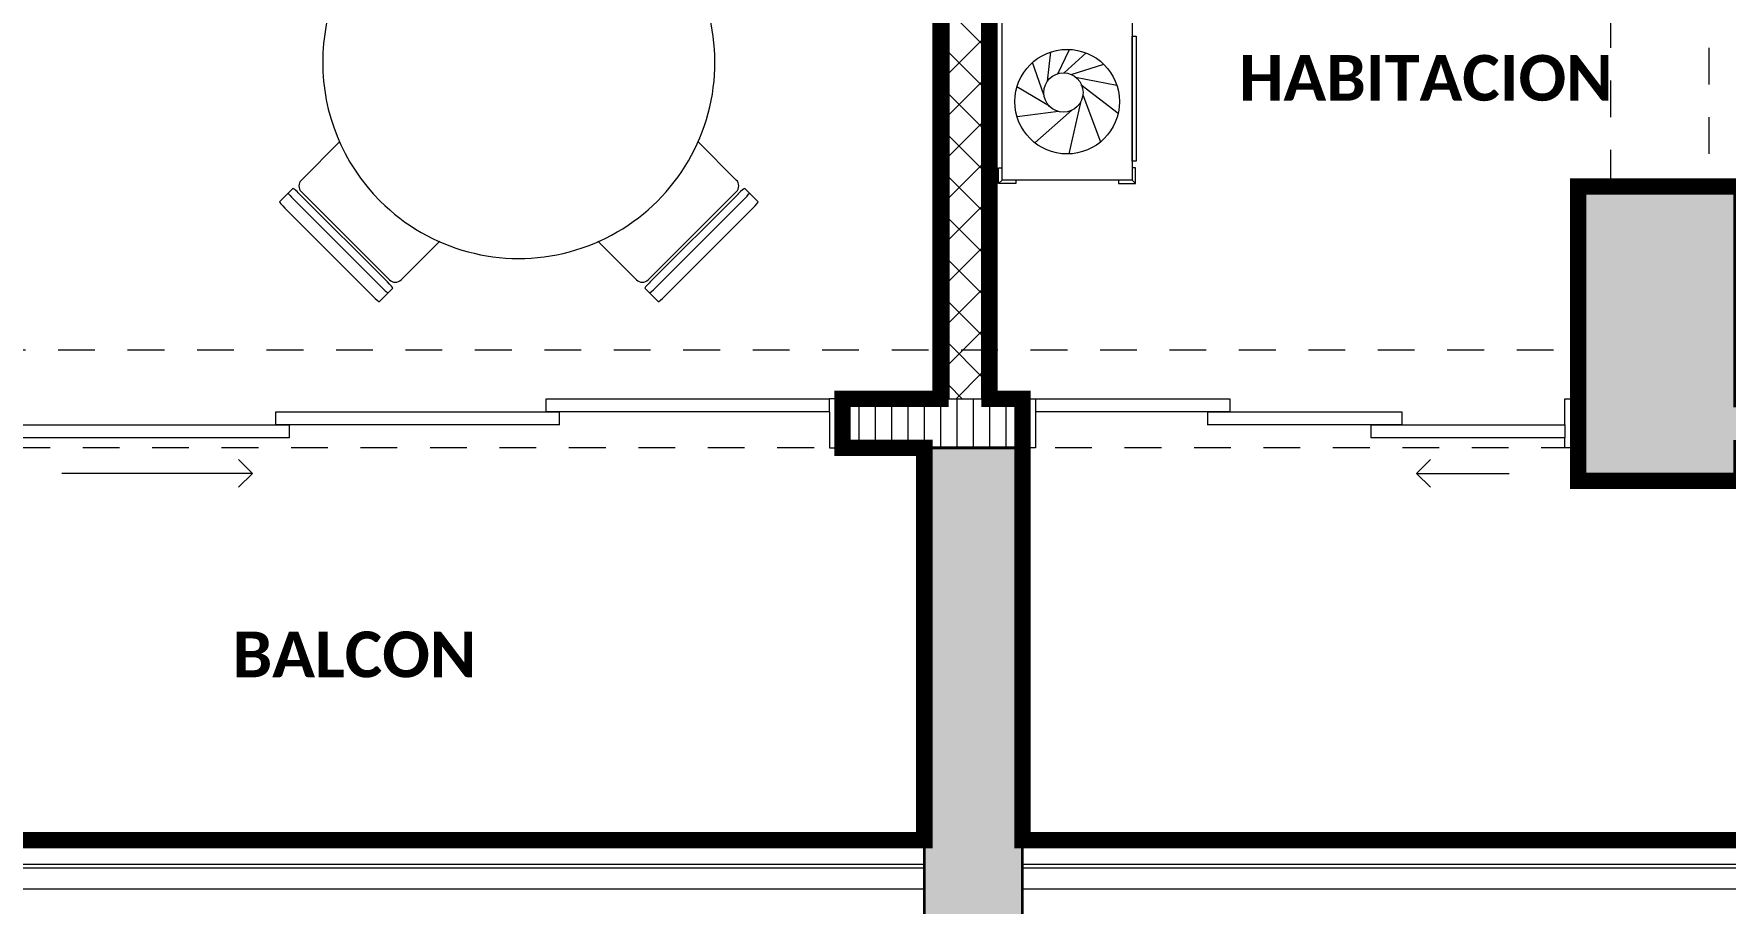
# Model space of a CAD drawing. Header units: metres. Extents: x -144 to 1000, y -717 to 29.
# Drawn here: x 551.14 to 556.31, y -569.41 to -566.75 of the extents above; entities that cross this region are included whole.
import ezdxf

# ---------------------------------------------------------------- set-up
doc = ezdxf.new("R2010")
doc.units = ezdxf.units.M
doc.linetypes.add('basculante modificado', pattern=[0.18, 0.1125, -0.0675])
doc.layers.get('0').update_dxf_attribs({"color": 1})
doc.layers.add('00-MEDICION', color=30, linetype='Continuous')
for name, color, linetype, lineweight in [('A-DETL', 1, 'Continuous', 9), ('A-DOOR', 1, 'Continuous', 9), ('A-DOOR-FRAM', 1, 'Continuous', 9), ('A-FLOR-HRAL', 1, 'Continuous', 9), ('A-WALL', 4, 'Continuous', 9), ('G-ANNO-TEXT', 2, 'Continuous', 9), ('I-FURN', 2, 'Continuous', 9), ('S-COLS', 7, 'Continuous', 9)]:
    doc.layers.add(name, color=color, linetype=linetype, lineweight=lineweight)
doc.layers.add('A-WALL-PATT', color=7, linetype='Continuous', lineweight=35, true_color=0x9c9c9c)
doc.styles.add('Calibri_B', font='calibrib.ttf', dxfattribs={"height": 0.165})

# ---------------------------------------------------------------- blocks, each defined once
blk = doc.blocks.new('O')
at = {"layer": 'A-WALL-PATT', "true_color": 0x747474}
blk.add_hatch(color=8, dxfattribs=at).paths.add_polyline_path([(558.7776, -504.8677), (558.7776, -500.4187), (558.7526, -500.4187), (558.7526, -504.8677)])
at = {"layer": 'A-WALL-PATT', "lineweight": 5, "true_color": 0x747474}
blk.add_hatch(color=8, dxfattribs=at).paths.add_polyline_path([(558.9026, -504.8677), (558.9026, -500.5437), (558.8776, -500.5437), (558.8776, -504.8677)])
h = blk.add_hatch(color=8, dxfattribs=at)
h.paths.add_polyline_path([(565.6527, -506.7686), (565.6527, -505.0177), (565.3527, -505.0177), (565.3527, -506.7686)])
h.paths.add_polyline_path([(559.0026, -506.7686), (559.0026, -505.0177), (558.7026, -505.0177), (558.7026, -506.7686)])
at = {"layer": 'S-COLS', "true_color": 0x5c5c5c}
h = blk.add_hatch(color=251, dxfattribs=at)
h.paths.add_polyline_path([(553.0027, -505.1188), (553.5027, -505.1188), (553.5027, -504.2188), (553.0027, -504.2188), (553.0027, -504.9427)])
h.paths.add_polyline_path([(570.8025, -505.1188), (571.3025, -505.1188), (571.3025, -504.2188), (570.8025, -504.2188), (570.8025, -504.9427)])
h.paths.add_polyline_path([(561.2027, -505.1187), (561.2027, -504.2187), (560.7027, -504.2187), (560.7027, -505.1187)])
h.paths.add_polyline_path([(557.3242, -497.4187), (558.9027, -497.4187), (558.9024, -496.9188), (557.2025, -496.9188), (557.2025, -494.7688), (558.9028, -494.7688), (558.9024, -494.2688), (556.9025, -494.2688), (556.9025, -497.4187), (557.0866, -497.4187)])
h.paths.add_polyline_path([(567.1118, -497.4187), (567.5028, -497.4187), (567.5028, -494.2687), (567.0028, -494.2687), (567.0028, -497.4187)])
h.paths.add_polyline_path([(570.9028, -497.4187), (571.3028, -497.4187), (571.3028, -496.7188), (570.9028, -496.7188), (570.9028, -497.3138)])
h.paths.add_polyline_path([(560.7027, -497.4187), (561.2027, -497.4187), (561.2027, -496.5187), (560.7027, -496.5187), (560.7027, -497.3138)])
h.paths.add_polyline_path([(553.5027, -497.4187), (553.5027, -496.7188), (553.0027, -496.7188), (553.0027, -497.4187), (553.2754, -497.4187)])
h.paths.add_polyline_path([(560.7028, -495.1688), (561.2028, -495.1688), (561.2028, -494.2688), (560.7028, -494.2688), (560.7028, -494.2981)])
h.paths.add_polyline_path([(553.5025, -494.9688), (553.5025, -494.2677), (553.0025, -494.2688), (553.0025, -494.9688), (553.2775, -494.9688)])
h.paths.add_polyline_path([(571.0784, -494.9688), (571.3028, -494.9688), (571.3028, -494.2677), (570.9028, -494.2677), (570.9028, -494.9688), (570.9839, -494.9688)])
h.paths.add_polyline_path([(560.7777, -486.2688), (561.2027, -486.2688), (561.2027, -485.3688), (560.7027, -485.3688), (560.7027, -486.2688)])
h.paths.add_polyline_path([(571.3027, -486.2688), (571.3027, -485.3688), (570.8027, -485.3688), (570.8027, -486.2688), (571.2277, -486.2688)])
h.paths.add_polyline_path([(553.2027, -485.6688), (554.1027, -485.6688), (554.1027, -485.1688), (553.2027, -485.1688), (553.2027, -485.5388)])
at = {"layer": 'A-DETL', "color": 7, "linetype": 'basculante modificado'}
for p, q in [((560.8027, -504.2187), (560.8027, -497.4187)), ((561.1027, -497.4187), (561.1027, -504.2187)), ((553.5027, -504.7177), (560.7027, -504.7177)), ((560.7027, -505.0177), (553.5027, -505.0177))]:
    blk.add_line(p, q, dxfattribs=at)
at = {"layer": 'A-DOOR'}
for p, q in [((556.647, -505.0963), (556.0636, -505.0963)), ((556.647, -505.0963), (556.6045, -505.0539)), ((556.647, -505.0963), (556.6045, -505.1388)), ((560.2084, -505.0963), (560.2508, -505.0539)), ((560.2084, -505.0963), (560.2508, -505.1388)), ((560.2084, -505.0963), (560.4917, -505.0963))]:
    blk.add_line(p, q, dxfattribs=at)
at = {"layer": 'A-DOOR-FRAM'}
for p, q in [((557.5451, -504.8677), (558.4126, -504.8677)), ((557.5451, -504.9077), (557.5451, -504.8677)), ((558.4126, -504.9077), (558.4126, -504.8677)), ((559.0427, -504.8677), (559.6369, -504.8677)), ((559.0427, -504.8677), (559.0427, -504.9077)), ((559.6369, -504.8677), (559.6369, -504.9077)), ((556.7184, -504.9077), (557.5859, -504.9077)), ((556.7184, -504.9477), (556.7184, -504.9077)), ((558.4126, -504.9077), (557.5451, -504.9077)), ((557.5859, -504.9477), (557.5859, -504.9077)), ((559.6369, -504.9077), (559.0427, -504.9077)), ((559.5694, -504.9077), (560.1636, -504.9077)), ((559.5694, -504.9077), (559.5694, -504.9477)), ((560.1636, -504.9077), (560.1636, -504.9477)), ((555.8926, -504.9477), (556.7601, -504.9477)), ((556.7601, -504.9877), (555.8926, -504.9877)), ((557.5859, -504.9477), (556.7184, -504.9477)), ((556.7601, -504.9877), (556.7601, -504.9477)), ((560.1636, -504.9477), (559.5694, -504.9477)), ((560.0686, -504.9477), (560.6627, -504.9477)), ((560.0686, -504.9477), (560.0686, -504.9877)), ((560.6627, -504.9877), (560.0686, -504.9877)), ((560.6627, -504.9477), (560.6627, -504.9877))]:
    blk.add_line(p, q, dxfattribs=at)
at = {"layer": 'A-DOOR-FRAM', "lineweight": 15}
for p, q in [((558.4526, -504.8677), (558.4126, -504.8677)), ((559.0027, -504.8677), (559.0427, -504.8677)), ((560.6627, -504.9477), (560.6627, -504.8677)), ((560.6627, -504.8677), (560.7027, -504.8677)), ((558.4126, -504.9077), (558.4126, -505.0177)), ((559.0427, -504.9077), (559.0427, -505.0177)), ((560.6627, -505.0177), (560.6627, -504.9877)), ((558.4126, -505.0177), (558.4526, -505.0177)), ((559.0427, -505.0177), (559.0027, -505.0177)), ((560.7027, -505.0177), (560.6627, -505.0177))]:
    blk.add_line(p, q, dxfattribs=at)
at = {"layer": 'A-FLOR-HRAL'}
for p, q in [((558.7026, -506.3046), (553.0917, -506.3046)), ((558.7026, -506.2926), (553.1037, -506.2926)), ((565.3527, -506.2926), (559.0026, -506.2926)), ((565.3527, -506.3046), (559.0026, -506.3046))]:
    blk.add_line(p, q, dxfattribs=at)
at = {"layer": 'A-WALL', "lineweight": 35}
for p, q in [((558.7526, -500.4187), (558.7526, -504.8677)), ((558.9026, -504.8677), (558.9026, -500.5687)), ((558.7526, -504.8677), (558.4526, -504.8677)), ((558.4526, -504.8677), (558.4526, -505.0177)), ((559.0027, -504.8677), (558.9026, -504.8677)), ((559.0027, -505.0177), (559.0027, -504.8677)), ((558.4526, -505.0177), (559.0027, -505.0177)), ((558.7026, -505.0177), (558.7026, -506.7686)), ((559.0026, -505.0177), (558.7026, -505.0177)), ((559.0026, -506.7686), (559.0026, -505.0177))]:
    blk.add_line(p, q, dxfattribs=at)
at = {"layer": 'A-WALL'}
for p, q in [((558.7776, -500.4437), (558.7776, -504.8677)), ((558.8776, -500.5437), (558.8776, -504.8677)), ((558.7526, -504.8677), (558.9026, -504.8677)), ((553.1527, -506.2186), (558.7026, -506.2186)), ((559.0026, -506.2186), (565.3527, -506.2186)), ((558.7026, -506.3686), (553.0027, -506.3686)), ((565.3527, -506.3686), (559.0026, -506.3686))]:
    blk.add_line(p, q, dxfattribs=at)
at = {"layer": 'A-WALL-PATT', "color": 1, "lineweight": 5, "true_color": 0xff0000}
for p, q in [((558.8776, -503.7811), (558.7776, -503.6811)), ((558.7776, -503.8715), (558.8776, -503.7715)), ((558.8776, -503.9083), (558.7776, -503.8083)), ((558.7776, -503.9988), (558.8776, -503.8988)), ((558.8776, -504.0356), (558.7776, -503.9356)), ((558.7776, -504.126), (558.8776, -504.026)), ((558.8776, -504.1629), (558.7776, -504.0629)), ((558.7776, -504.2533), (558.8776, -504.1533)), ((558.8776, -504.2902), (558.7776, -504.1902)), ((558.7776, -504.3806), (558.8776, -504.2806)), ((558.8776, -504.4175), (558.7776, -504.3175)), ((558.7776, -504.5079), (558.8776, -504.4079)), ((558.8776, -504.5447), (558.7776, -504.4447)), ((558.7776, -504.6352), (558.8776, -504.5352)), ((558.8776, -504.672), (558.7776, -504.572)), ((558.7776, -504.7624), (558.8776, -504.6624)), ((558.8776, -504.7993), (558.7776, -504.6993)), ((558.8187, -504.8677), (558.7776, -504.8266)), ((558.7996, -504.8677), (558.8776, -504.7897))]:
    blk.add_line(p, q, dxfattribs=at)
at = {"layer": 'A-WALL-PATT', "color": 8, "lineweight": 5, "true_color": 0x727272}
for p, q in [((558.5023, -504.8677), (558.5023, -505.0177)), ((558.5523, -504.8677), (558.5523, -505.0177)), ((558.6023, -504.8677), (558.6023, -505.0177)), ((558.6523, -504.8677), (558.6523, -505.0177)), ((558.7023, -504.8677), (558.7023, -505.0177)), ((558.7523, -504.8677), (558.7523, -505.0177)), ((558.8023, -504.8677), (558.8023, -505.0177)), ((558.8523, -504.8677), (558.8523, -505.0177)), ((558.9023, -504.8677), (558.9023, -505.0177)), ((558.9523, -504.8677), (558.9523, -505.0177)), ((559.0023, -504.8677), (559.0023, -505.0177))]:
    blk.add_line(p, q, dxfattribs=at)
at = {"layer": 'I-FURN'}
for p, q in [((558.941, -504.1992), (558.941, -503.6992)), ((559.3381, -503.6992), (559.3381, -504.1992)), ((559.1113, -503.8732), (559.1468, -503.7989)), ((559.3381, -504.1404), (559.3381, -503.7581)), ((559.3381, -503.7581), (559.3509, -503.7581)), ((559.3509, -503.7581), (559.3509, -504.1404)), ((559.0685, -503.9375), (559.0338, -503.8385)), ((559.0792, -503.8961), (559.0897, -503.8067)), ((559.1304, -503.8708), (559.1981, -503.8096)), ((559.1515, -503.8755), (559.2513, -503.8444)), ((559.1649, -503.8834), (559.2914, -503.9088)), ((559.1817, -503.9062), (559.2955, -503.9939)), ((559.0854, -503.9729), (558.9858, -503.9138)), ((559.1877, -503.9382), (559.2415, -504.082)), ((559.1129, -503.9888), (558.9864, -504.0057)), ((559.1539, -503.985), (559.0402, -504.0844)), ((559.1799, -503.9612), (559.1445, -504.1188)), ((556.9146, -504.0807), (556.7966, -504.1986)), ((558.1273, -504.1986), (558.0093, -504.0806)), ((558.93, -504.1616), (558.941, -504.1616)), ((558.93, -504.2092), (558.93, -504.1616)), ((559.3509, -504.1404), (559.3381, -504.1404)), ((559.349, -504.1616), (559.3381, -504.1616)), ((559.349, -504.2092), (559.349, -504.1616)), ((558.93, -504.2092), (558.941, -504.1992)), ((558.9824, -504.2092), (558.93, -504.2092)), ((559.3381, -504.1992), (558.941, -504.1992)), ((558.9824, -504.1992), (558.9824, -504.2092)), ((559.2967, -504.1992), (559.2967, -504.2092)), ((559.2967, -504.2092), (559.349, -504.2092)), ((559.3381, -504.1992), (559.349, -504.2092)), ((556.7567, -504.2385), (556.7299, -504.2653)), ((556.7708, -504.2244), (556.7567, -504.2385)), ((556.7731, -504.258), (557.0426, -504.5274)), ((557.0598, -504.5102), (556.7904, -504.2408)), ((556.7966, -504.2345), (557.066, -504.5039)), ((557.8579, -504.5039), (558.1273, -504.2345)), ((558.1336, -504.2408), (557.8642, -504.5102)), ((557.8814, -504.5274), (558.1508, -504.258)), ((558.1672, -504.2384), (558.1531, -504.2244)), ((558.194, -504.2653), (558.1672, -504.2384)), ((557.0157, -504.5543), (556.7463, -504.2848)), ((558.1776, -504.2848), (557.9082, -504.5542)), ((557.102, -504.5039), (557.2199, -504.386)), ((557.704, -504.386), (557.822, -504.5039)), ((557.0352, -504.5707), (557.0621, -504.5438)), ((557.0621, -504.5438), (557.0762, -504.5297)), ((557.8478, -504.5297), (557.8619, -504.5438)), ((557.8619, -504.5438), (557.8887, -504.5706))]:
    blk.add_line(p, q, dxfattribs=at)
for centre, radius in [((559.1394, -503.9588), 0.16), ((559.1282, -503.9308), 0.06)]:
    blk.add_circle(centre, radius, dxfattribs=at)
for centre, radius, start, end in [((557.4619, -503.8386), 0.6, 45, 225), ((557.4619, -503.8386), 0.6, 225, 45), ((556.8146, -504.2166), 0.0254, 135, 225), ((558.1093, -504.2165), 0.0254, 315, 45), ((557.084, -504.486), 0.0254, 225, 315), ((557.8399, -504.4859), 0.0254, 225, 315)]:
    blk.add_arc(centre, radius, start, end, dxfattribs=at)
for centre, major_axis, start_param, end_param in [((556.7479, -504.2833), (-0.018, 0.018), 0, 1.570796), ((556.7747, -504.2564), (0.018, -0.018), 3.141593, 4.712389), ((556.7888, -504.2424), (0.018, -0.018), 1.570796, 3.141593), ((558.1351, -504.2423), (-0.018, -0.018), 3.141593, 4.712389), ((558.1492, -504.2564), (-0.018, -0.018), 1.570796, 3.141593), ((558.1761, -504.2832), (0.018, 0.018), 4.712389, 6.283185), ((557.0582, -504.5118), (-0.018, 0.018), 3.141593, 4.712389), ((557.8657, -504.5117), (0.018, 0.018), 1.570796, 3.141593), ((557.0173, -504.5527), (0.018, -0.018), 4.712389, 6.283185), ((557.0441, -504.5259), (-0.018, 0.018), 1.570796, 3.141593), ((557.8798, -504.5258), (0.018, 0.018), 3.141593, 4.712389), ((557.9066, -504.5527), (-0.018, -0.018), 0, 1.570796)]:
    blk.add_ellipse(centre, major_axis=major_axis, ratio=0.087156, start_param=start_param, end_param=end_param, dxfattribs=at)
at = {"layer": 'S-COLS', "lineweight": 35}
for p, q in [((561.2027, -504.2187), (560.7027, -504.2187)), ((560.7027, -504.2187), (560.7027, -505.1187)), ((560.7027, -505.1187), (561.2027, -505.1187))]:
    blk.add_line(p, q, dxfattribs=at)
at = {"layer": 'G-ANNO-TEXT', "style": 'Calibri_B'}
for s, p in [('HABITACION', (559.6652, -503.9559)), ('BALCON', (556.5864, -505.7201))]:
    blk.add_text(s, height=0.14, dxfattribs=at).set_placement(p)

msp = doc.modelspace()

# ---------------------------------------------------------------- linework, layer by layer
at = {"layer": '00-MEDICION', "const_width": 0.05}
for points in [[(547.561, -567.8689), (548.161, -567.8689), (548.1614, -567.22), (548.6614, -567.2199), (548.6614, -567.8689), (550.561, -567.8689), (550.561, -567.1199), (550.711, -567.1199), (550.711, -567.8689), (551.011, -567.8689), (551.011, -568.0189), (548.6614, -568.0189), (548.6614, -568.12), (548.3114, -568.12), (548.3114, -569.2199), (553.8612, -569.2199), (553.8612, -568.0189), (553.6112, -568.0189), (553.6112, -567.8689), (553.911, -567.8689), (553.9112, -563.4199), (555.3612, -563.4199), (555.3612, -561.7699), (554.3612, -561.7699)], [(556.3614, -563.5699), (554.0612, -563.5699), (554.061, -567.8689), (554.1614, -567.8689), (554.1612, -569.2199), (560.5114, -569.2199)], [(555.8614, -568.1199), (555.8614, -567.2199), (556.3614, -567.2199), (556.3614, -567.87), (556.9114, -567.87), (556.9114, -565.1201), (557.0614, -565.1201), (557.0614, -567.87), (557.5114, -567.87), (557.5114, -568.0189), (556.3614, -568.02), (556.3614, -568.1199), (555.8614, -568.1199)]]:
    msp.add_lwpolyline(points, dxfattribs=at)

# ---------------------------------------------------------------- block references
at = {"color": 3}
msp.add_blockref('O', (-4.8414, -63.0012), dxfattribs=at)

doc.saveas('drawing.dxf')
